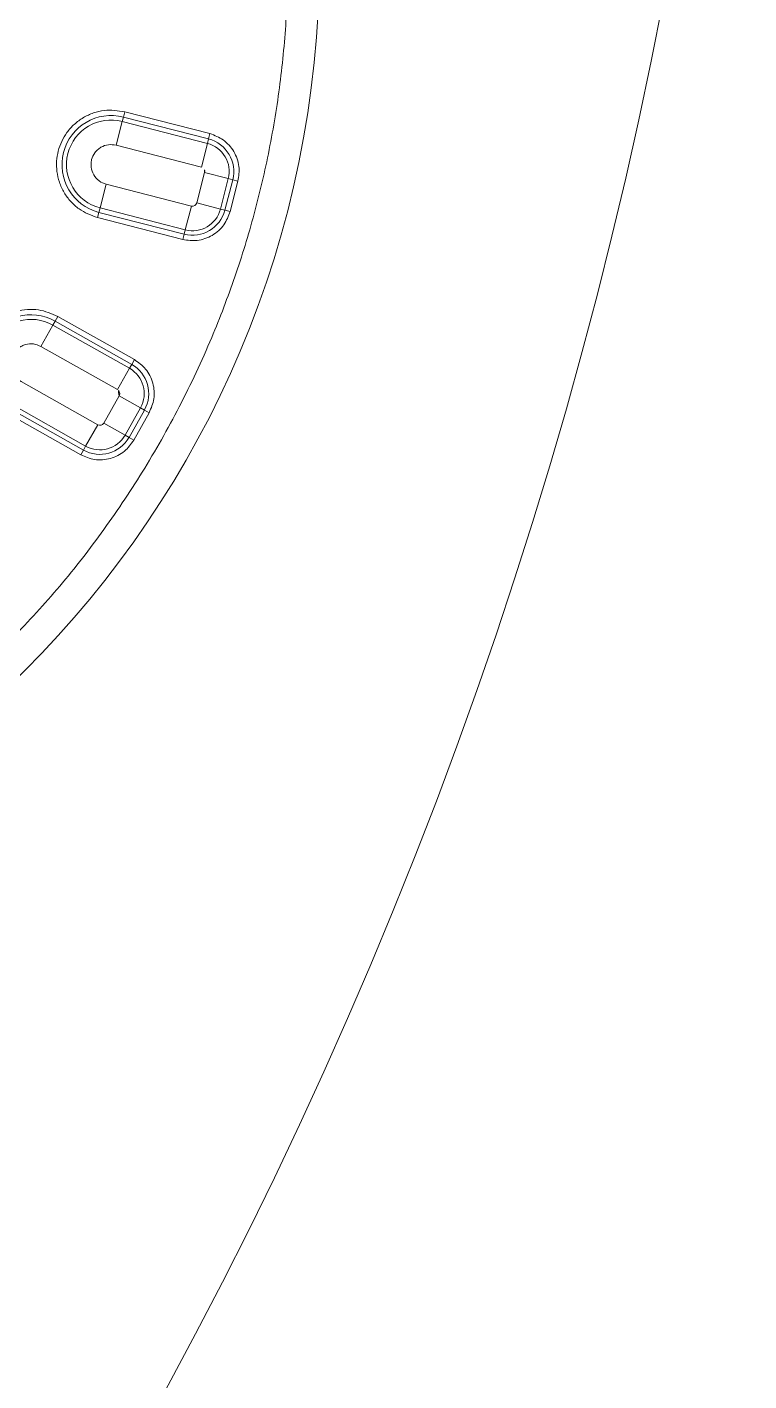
# Model space of a CAD drawing. Header units: metres. Extents: x 859577 to 860336, y 1645916 to 1646650.
# Drawn here: x 859955.0787 to 859955.2172, y 1646453.3789 to 1646453.6387 of the extents above; entities that cross this region are included whole.
import ezdxf

# ---------------------------------------------------------------- set-up
doc = ezdxf.new("R2010")
doc.units = ezdxf.units.M
doc.layers.add('A-ACCESORIOS', color=30, linetype='Continuous', lineweight=20)
doc.layers.add('PISO', color=31, linetype='Continuous', lineweight=15)

# ---------------------------------------------------------------- blocks, each defined once
blk = doc.blocks.new('mu10-3')
at = {"layer": 'A-ACCESORIOS', "linetype": 'Continuous', "ltscale": 20}
for p, q in [((0.71083, 0.4225), (0.72544, 0.43094)), ((0.72597, 0.43003), (0.71135, 0.4216)), ((0.71179, 0.42084), (0.7264, 0.42928)), ((0.72597, 0.43003), (0.72544, 0.43094)), ((0.72597, 0.43003), (0.7264, 0.42928)), ((0.7264, 0.42928), (0.72875, 0.42521)), ((0.72992, 0.4249), (0.73399, 0.42725)), ((0.73399, 0.42725), (0.73474, 0.42768)), ((0.73399, 0.42725), (0.737, 0.42203)), ((0.73565, 0.4282), (0.73474, 0.42768)), ((0.73776, 0.42246), (0.73474, 0.42768)), ((0.73565, 0.4282), (0.73866, 0.42299)), ((0.71414, 0.41678), (0.72875, 0.42521)), ((0.72992, 0.4249), (0.73293, 0.41968)), ((0.71135, 0.4216), (0.71083, 0.4225)), ((0.71135, 0.4216), (0.71179, 0.42084)), ((0.71179, 0.42084), (0.71414, 0.41678)), ((0.737, 0.42203), (0.73293, 0.41968)), ((0.73776, 0.42246), (0.737, 0.42203)), ((0.73776, 0.42246), (0.73866, 0.42299)), ((0.73262, 0.41851), (0.71801, 0.41007)), ((0.73497, 0.41444), (0.73262, 0.41851)), ((0.73497, 0.41444), (0.72036, 0.406)), ((0.72079, 0.40525), (0.7354, 0.41369)), ((0.7354, 0.41369), (0.73497, 0.41444)), ((0.7354, 0.41369), (0.73593, 0.41278)), ((0.73593, 0.41278), (0.72131, 0.40435)), ((0.72036, 0.406), (0.71801, 0.41007)), ((0.72079, 0.40525), (0.72036, 0.406)), ((0.72079, 0.40525), (0.72131, 0.40435)), ((0.72913, 0.38547), (0.74543, 0.38983)), ((0.7457, 0.38883), (0.74543, 0.38983)), ((0.7457, 0.38883), (0.7294, 0.38446)), ((0.72963, 0.38362), (0.74593, 0.38799)), ((0.7457, 0.38883), (0.74593, 0.38799)), ((0.74593, 0.38799), (0.74714, 0.38345)), ((0.7294, 0.38446), (0.72913, 0.38547)), ((0.7294, 0.38446), (0.72963, 0.38362)), ((0.75458, 0.38455), (0.75357, 0.38428)), ((0.75458, 0.38455), (0.75614, 0.37873)), ((0.72963, 0.38362), (0.73084, 0.37908)), ((0.73084, 0.37908), (0.74714, 0.38345)), ((0.74819, 0.38284), (0.75273, 0.38406)), ((0.74819, 0.38284), (0.74975, 0.37702)), ((0.75273, 0.38406), (0.75357, 0.38428)), ((0.75273, 0.38406), (0.75429, 0.37824)), ((0.75513, 0.37846), (0.75357, 0.38428)), ((0.75429, 0.37824), (0.74975, 0.37702)), ((0.75513, 0.37846), (0.75429, 0.37824)), ((0.75513, 0.37846), (0.75614, 0.37873)), ((0.74915, 0.37597), (0.73285, 0.3716)), ((0.75036, 0.37143), (0.74915, 0.37597)), ((0.75036, 0.37143), (0.73406, 0.36707)), ((0.75059, 0.37059), (0.75036, 0.37143)), ((0.73429, 0.36623), (0.75059, 0.37059)), ((0.75086, 0.36959), (0.73456, 0.36522)), ((0.75059, 0.37059), (0.75086, 0.36959))]:
    blk.add_line(p, q, dxfattribs=at)
blk.add_circle((0.57933, 0.33448), 0.19285, dxfattribs=at)
for centre, radius, start, end in [((0.72918, 0.42447), 0.00642, 30, 120), ((0.72918, 0.42447), 0.00555, 30, 120), ((0.72918, 0.42447), 0.000857, 30, 120), ((0.71607, 0.41342), 0.00944, 120, 300), ((0.71607, 0.41342), 0.00857, 120, 300), ((0.73219, 0.41925), 0.00555, 300, 30), ((0.73219, 0.41925), 0.00642, 300, 30), ((0.73219, 0.41925), 0.000857, 300, 30), ((0.74736, 0.38262), 0.00642, 15, 105), ((0.74736, 0.38262), 0.00555, 15, 105), ((0.73185, 0.37534), 0.00944, 105, 285), ((0.73185, 0.37534), 0.00857, 105, 285), ((0.74892, 0.3768), 0.000857, 285, 15), ((0.74892, 0.3768), 0.00555, 285, 15), ((0.74892, 0.3768), 0.00642, 285, 15)]:
    blk.add_arc(centre, radius, start, end, dxfattribs=at)
for points, knots in [([(0.76615, 0.33448), (0.76606, 0.33896), (0.76587, 0.34804), (0.76432, 0.36174), (0.76176, 0.37562), (0.75805, 0.38954), (0.75346, 0.40263), (0.74817, 0.41478), (0.74238, 0.42596), (0.7358, 0.43682), (0.72843, 0.44728), (0.72033, 0.45727), (0.71154, 0.46668), (0.70212, 0.47547), (0.69214, 0.48358), (0.68168, 0.49094), (0.67082, 0.49753), (0.65963, 0.50332), (0.64748, 0.5086), (0.6344, 0.5132), (0.62047, 0.5169), (0.6066, 0.51947), (0.59289, 0.52097), (0.57933, 0.52146), (0.56577, 0.52097), (0.55206, 0.51947), (0.53819, 0.5169), (0.52426, 0.5132), (0.51118, 0.5086), (0.49902, 0.50332), (0.48784, 0.49753), (0.47698, 0.49094), (0.46652, 0.48358), (0.45654, 0.47548), (0.44712, 0.46669), (0.43833, 0.45727), (0.43022, 0.44729), (0.42286, 0.43682), (0.41628, 0.42596), (0.41049, 0.41478), (0.4052, 0.40263), (0.40061, 0.38954), (0.3969, 0.37562), (0.39434, 0.36175), (0.39279, 0.34804), (0.3926, 0.33896), (0.3925, 0.33448)], [0, 0, 0, 0, 0.02291, 0.046401, 0.070439, 0.094983, 0.119987, 0.141257, 0.162702, 0.184309, 0.206145, 0.228046, 0.25, 0.271953, 0.293854, 0.315691, 0.337297, 0.358742, 0.380013, 0.405017, 0.42956, 0.453598, 0.477089, 0.5, 0.52291, 0.546401, 0.570439, 0.594983, 0.619987, 0.641257, 0.662702, 0.684309, 0.706145, 0.728046, 0.75, 0.771953, 0.793854, 0.815691, 0.837297, 0.858742, 0.880013, 0.905017, 0.92956, 0.953598, 0.977089, 1, 1, 1, 1]), ([(0.72544, 0.43094), (0.72631, 0.43132), (0.72764, 0.43191), (0.72961, 0.43197), (0.73113, 0.43174), (0.73256, 0.43118), (0.73423, 0.43014), (0.73509, 0.42897), (0.73565, 0.4282)], [0, 0, 0, 0, 0.239457, 0.368361, 0.5, 0.631639, 0.760543, 1, 1, 1, 1]), ([(0.72131, 0.40435), (0.7201, 0.40381), (0.71824, 0.40298), (0.71547, 0.40289), (0.71334, 0.40323), (0.71132, 0.404), (0.709, 0.40548), (0.70677, 0.40806), (0.70566, 0.41128), (0.70553, 0.41402), (0.70587, 0.41616), (0.70665, 0.41817), (0.70811, 0.42052), (0.70976, 0.42172), (0.71083, 0.4225)], [0, 0, 0, 0, 0.1197284, 0.1841803, 0.25, 0.3158197, 0.3802716, 0.5, 0.6197284, 0.6841803, 0.75, 0.8158197, 0.8802716, 1, 1, 1, 1]), ([(0.73866, 0.42299), (0.73904, 0.42212), (0.73963, 0.42079), (0.7397, 0.41882), (0.73946, 0.4173), (0.7389, 0.41587), (0.73786, 0.4142), (0.73669, 0.41334), (0.73593, 0.41278)], [0, 0, 0, 0, 0.239457, 0.368361, 0.5, 0.631639, 0.760543, 1, 1, 1, 1]), ([(0.71801, 0.41007), (0.71756, 0.40987), (0.71711, 0.40966), (0.71659, 0.40959), (0.71607, 0.40952), (0.71552, 0.40956), (0.71455, 0.40983), (0.71384, 0.41019), (0.71329, 0.41072), (0.71305, 0.411), (0.71293, 0.41115), (0.7128, 0.41135), (0.71249, 0.41187), (0.71222, 0.41264), (0.71218, 0.41366), (0.71235, 0.41468), (0.71291, 0.41587), (0.71373, 0.41648), (0.71414, 0.41678)], [0, 0, 0, 0, 0.119862, 0.121063, 0.129648, 0.249788, 0.25342, 0.379599, 0.439828, 0.44294, 0.469824, 0.489167, 0.500083, 0.620673, 0.68567, 0.75067, 0.876117, 1, 1, 1, 1]), ([(0.74543, 0.38983), (0.74637, 0.38998), (0.7478, 0.39021), (0.74972, 0.38976), (0.75113, 0.38914), (0.75237, 0.38823), (0.75372, 0.38679), (0.75424, 0.38543), (0.75458, 0.38455)], [0, 0, 0, 0, 0.239457, 0.368361, 0.5, 0.631639, 0.760543, 1, 1, 1, 1]), ([(0.73456, 0.36522), (0.73325, 0.36501), (0.73123, 0.36469), (0.72854, 0.36533), (0.72657, 0.3662), (0.72482, 0.36747), (0.72296, 0.3695), (0.72148, 0.37256), (0.72123, 0.37596), (0.72182, 0.37865), (0.7227, 0.38062), (0.72397, 0.38236), (0.72599, 0.38426), (0.7279, 0.38499), (0.72913, 0.38547)], [0, 0, 0, 0, 0.119728, 0.18418, 0.25, 0.31582, 0.380272, 0.5, 0.619728, 0.68418, 0.75, 0.81582, 0.880272, 1, 1, 1, 1]), ([(0.73285, 0.3716), (0.73236, 0.37152), (0.73188, 0.37144), (0.73136, 0.3715), (0.73084, 0.37157), (0.73032, 0.37175), (0.72945, 0.37226), (0.72886, 0.37279), (0.72846, 0.37345), (0.7283, 0.37378), (0.72823, 0.37396), (0.72815, 0.37418), (0.72798, 0.37477), (0.72792, 0.37558), (0.72815, 0.37657), (0.72857, 0.37751), (0.72942, 0.37852), (0.73037, 0.3789), (0.73084, 0.37908)], [0, 0, 0, 0, 0.1198618, 0.121063, 0.1296477, 0.2497882, 0.2534197, 0.3795988, 0.439828, 0.4429398, 0.4698242, 0.4891671, 0.5000827, 0.620673, 0.6856702, 0.7506704, 0.8761167, 1, 1, 1, 1]), ([(0.75614, 0.37873), (0.75629, 0.3778), (0.75651, 0.37636), (0.75606, 0.37444), (0.75544, 0.37304), (0.75453, 0.3718), (0.7531, 0.37045), (0.75174, 0.36992), (0.75086, 0.36959)], [0, 0, 0, 0, 0.239457, 0.368361, 0.5, 0.631639, 0.760543, 1, 1, 1, 1])]:
    blk.add_open_spline(points, degree=3, knots=knots, dxfattribs=at)
blk.add_open_spline([(0.74819, 0.38284), (0.74815, 0.38295), (0.74807, 0.38316), (0.7478, 0.38338), (0.74748, 0.3835), (0.74725, 0.38347), (0.74714, 0.38345)], degree=3, dxfattribs=at)

msp = doc.modelspace()

# ---------------------------------------------------------------- linework, layer by layer
at = {"layer": 'PISO'}
msp.add_circle((859954.29405, 1646453.81814), 0.92315, dxfattribs=at)

# ---------------------------------------------------------------- block references
at = {"layer": 'A-ACCESORIOS', "rotation": 315.5821386310157}
msp.add_blockref('mu10-3', (859954.29405, 1646453.81814), dxfattribs=at)

doc.saveas('drawing.dxf')
